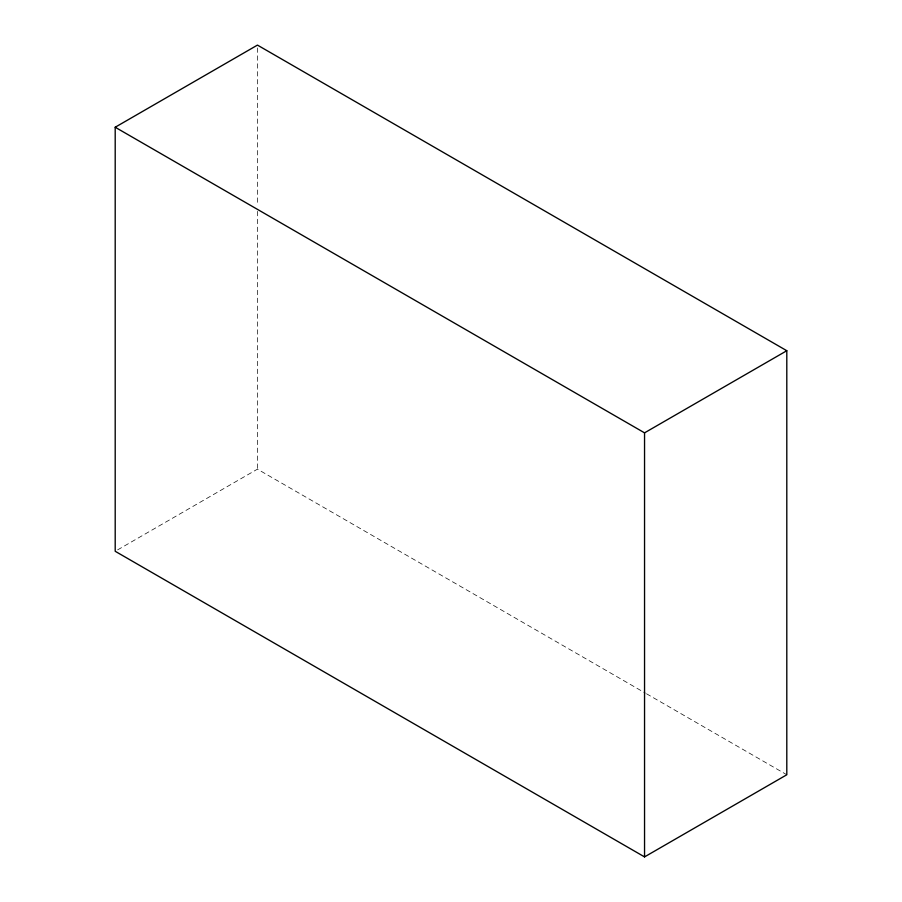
<?xml version="1.0" encoding="UTF-8"?>
<svg xmlns="http://www.w3.org/2000/svg" width="902" height="902" viewBox="0 0 902 902"><rect width="100%" height="100%" fill="white"/><g stroke="black" fill="none" stroke-linecap="round" stroke-linejoin="round"><path stroke-width="0.68" stroke-dasharray="4.51 3.38" d="M117.621 549.882L257.453 469.153L645.325 693.086M646.542 693.785L786.803 774.762M257.453 47.919L257.453 205.701M257.453 211.339L257.453 469.153"/><path stroke-width="1.35" d="M115.197 127.238L257.453 45.1L786.803 350.72L786.803 774.762L644.547 856.9L115.197 551.28L115.197 127.238L644.547 432.847L786.803 350.72M644.547 432.847L644.547 856.9"/></g></svg>
